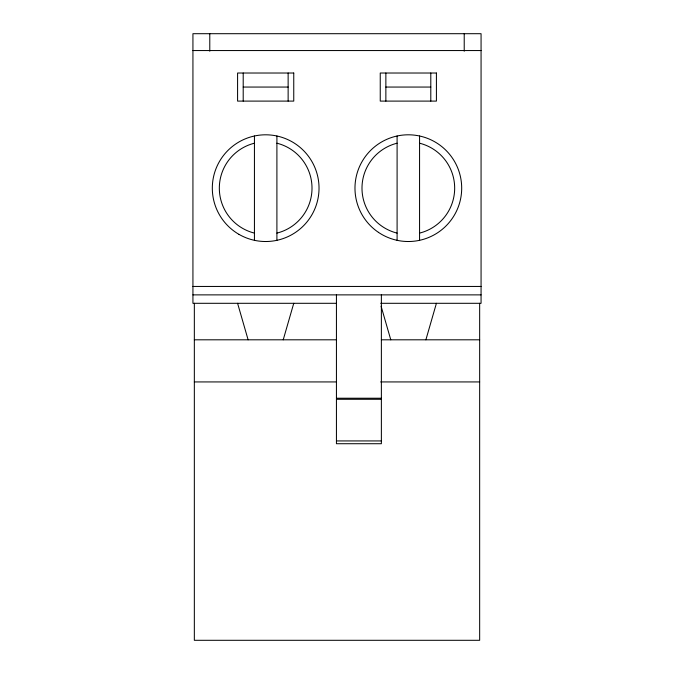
<?xml version="1.0" encoding="UTF-8"?>
<svg xmlns="http://www.w3.org/2000/svg" width="674" height="674" viewBox="0 0 674 674"><rect width="100%" height="100%" fill="white"/><g stroke="black" fill="none" stroke-linecap="round" stroke-linejoin="round"><path stroke-width="1.01" d="M283.223 339.806L293.754 303.3M425.884 339.806L436.415 303.3M192.933 50.55L481.067 50.55M243.204 87.056L288.135 87.056M385.865 87.056L430.796 87.056M192.933 286.45L481.067 286.45M192.933 294.875L481.067 294.875M336.478 303.3L192.933 303.3L192.933 33.7L481.067 33.7L481.067 303.3L380.751 303.3M194.339 339.806L336.478 339.806M381.383 339.806L479.661 339.806M194.339 381.931L336.478 381.931M380.692 381.931L479.661 381.931M336.436 398.224L381.374 398.224M336.436 399.286L381.374 399.286M336.436 440.931L381.374 440.931M381.105 306.257L390.777 339.806M237.585 303.3L248.116 339.806M479.661 303.3L479.661 640.3L194.339 640.3L194.339 303.3M464.218 33.7L464.218 51.207M430.796 73.019L430.796 101.1M419.565 135.996L419.565 240.323M397.096 135.996L397.096 240.323M385.865 73.019L385.865 101.1M381.374 294.875L381.374 443.719L336.436 443.719L336.436 294.875M288.135 73.019L288.135 101.1M276.904 135.996L276.904 240.323M254.435 135.996L254.435 240.323M243.204 73.019L243.204 101.1M209.782 33.7L209.782 51.207M419.565 143.2A46.337 46.337 0 0 1 419.565 233.111M397.096 233.111A46.337 46.337 0 0 1 397.096 143.2M276.904 143.2A46.337 46.337 0 0 1 276.904 233.111M254.435 233.111A46.337 46.337 0 0 1 254.435 143.2M293.754 73.019L237.585 73.019L237.585 101.1L293.754 101.1L293.754 73.019M436.415 73.019L380.246 73.019L380.246 101.1L436.415 101.1L436.415 73.019M378.426 232.345A53.356 53.356 0 0 0 461.555 191.964A53.356 53.356 0 0 0 385.014 140.167A53.356 53.356 0 0 0 378.426 232.345M238.992 234.367A53.356 53.356 0 0 0 319.029 188.156A53.356 53.356 0 0 0 238.992 141.953A53.356 53.356 0 0 0 238.992 234.367"/></g></svg>
